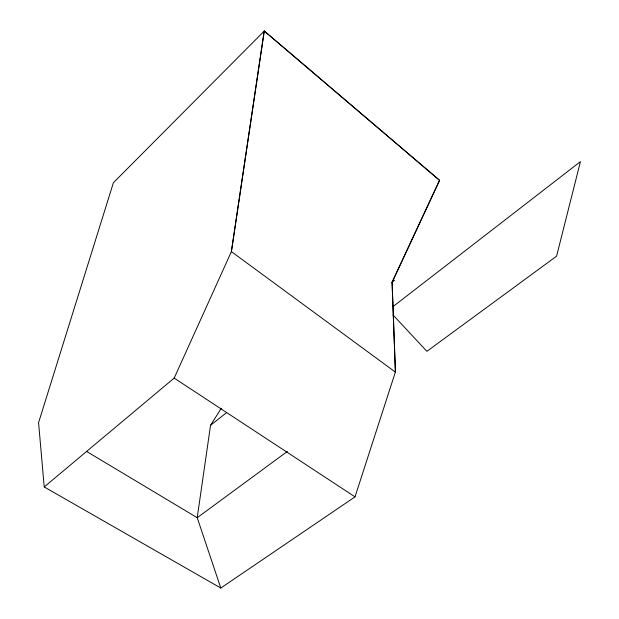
<?xml version="1.0" encoding="UTF-8"?>
<svg xmlns="http://www.w3.org/2000/svg" width="619" height="619" viewBox="0 0 619 619"><rect width="100%" height="100%" fill="white"/><g stroke="black" fill="none" stroke-linecap="round" stroke-linejoin="round"><path stroke-width="0.93" d="M221.354 408.215L210.545 425.276L197.221 517.708L220.805 588.05L355.012 496.864L395.371 372.112L392.044 282.264L439.536 180.315L264.274 31.051L113.401 182.729L38.571 422.676L44.22 486.944L220.805 588.05M44.22 486.944L174.179 378.093L231.398 251.616L264.274 31.051M210.545 425.276L226.492 412.711M392.044 282.264L394.582 280.26M393.065 306.567L580.429 161.621L556.582 256.181L426.909 351.329L393.034 315.001M287.363 451.437L197.221 517.708L86.498 451.383M174.179 378.093L355.012 496.864M231.398 251.616L395.464 372.166L392.121 282.326L439.614 180.338L264.212 30.95L231.374 251.693"/></g></svg>
